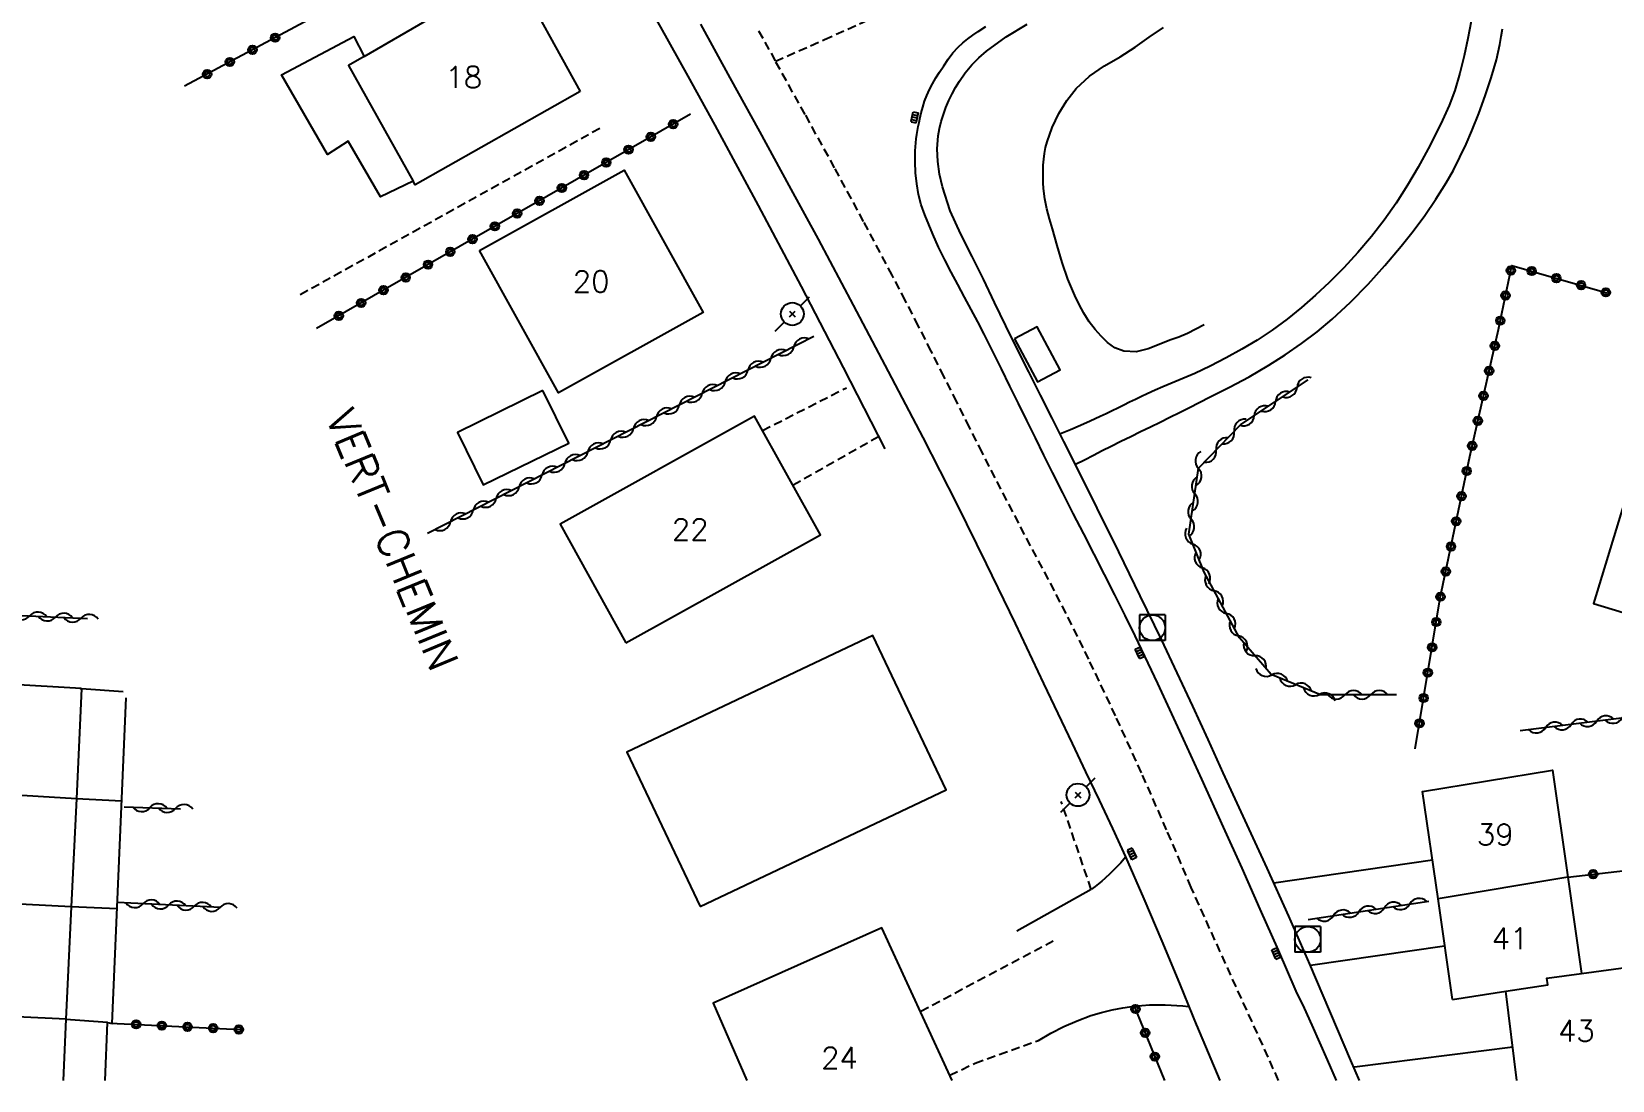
# Model space of a CAD drawing. Header units: millimetres. Extents: x 146997 to 148001, y 141998 to 143001.
# Drawn here: x 147641.2 to 147733.5, y 142000 to 142061.3 of the extents above; entities that cross this region are included whole.
import ezdxf
from ezdxf.enums import TextEntityAlignment as Align

# ---------------------------------------------------------------- set-up
doc = ezdxf.new("R2010")
doc.units = ezdxf.units.MM
doc.linetypes.add('DASHED', pattern=[0.75, 0.5, -0.25])
doc.layers.get('0').update_dxf_attribs({"linetype": 'CONTINUOUS'})
for name, color, linetype in [('W0001', 6, 'DASHED'), ('W0014', 7, 'CONTINUOUS'), ('W0017', 7, 'CONTINUOUS'), ('W0071', 7, 'CONTINUOUS'), ('W0101', 7, 'CONTINUOUS'), ('W0104', 1, 'CONTINUOUS'), ('W0112', 1, 'DASHED'), ('W0211', 2, 'CONTINUOUS'), ('W0310', 3, 'CONTINUOUS'), ('W0323', 7, 'CONTINUOUS'), ('W0401', 7, 'CONTINUOUS'), ('W0420', 7, 'CONTINUOUS'), ('W0473', 7, 'CONTINUOUS'), ('W0989', 7, 'CONTINUOUS'), ('W0991', 7, 'CONTINUOUS'), ('W1102', 7, 'CONTINUOUS')]:
    doc.layers.add(name, color=color, linetype=linetype)
doc.styles.get("Standard").update_dxf_attribs({"font": 'romans.shx', "width": 0.85})

# ---------------------------------------------------------------- blocks, each defined once
blk = doc.blocks.new('T401')
for p, q in [((-0.3, 0.3), (0, 0.3)), ((-0.3, -0.25), (-0.3, 0.3)), ((-0.3, 0.15), (0, 0.15)), ((-0.3, 0), (0, 0)), ((0, 0.3), (0, -0.25)), ((-0.3, -0.15), (0, -0.15)), ((-0.3, -0.25), (-0.3, -0.3)), ((-0.3, -0.3), (0, -0.3)), ((0, -0.3), (0, -0.25))]:
    blk.add_line(p, q)
blk = doc.blocks.new('T420')
for p, q in [((0.75, 0.75), (-0.75, 0.75)), ((-0.75, 0.75), (-0.75, -0.75)), ((0.75, 0.75), (0.75, -0.75)), ((0.75, -0.75), (-0.75, -0.75))]:
    blk.add_line(p, q)
blk.add_ellipse((0, 0), major_axis=(-0.53, 0.53), ratio=1, start_param=3.926991, end_param=10.210176)
blk = doc.blocks.new('T473')
for p, q in [((0.500001, 0.500001), (1.000002, 1.000002)), ((-0.166667, 0.166667), (0.166667, -0.166667)), ((-0.166667, -0.166667), (0.166667, 0.166667)), ((-1.000002, -1.000002), (-0.500001, -0.500001))]:
    blk.add_line(p, q)
blk.add_ellipse((0, 0), major_axis=(0.471405, 0.471405), ratio=1, start_param=5.497787144, end_param=11.780972451)
blk = doc.blocks.new('t323o')
at = {"color": 0, "linetype": 'Continuous'}
for radius in [0.25, 0.15]:
    blk.add_circle((0, 0), radius, dxfattribs=at)
blk = doc.blocks.new('t310o')
at = {"color": 0, "linetype": 'Continuous'}
for centre, start, end in [((-0.5, 0.375), 216.8699, 323.1304), ((0.5, -0.375), 36.8699, 143.1303)]:
    blk.add_arc(centre, 0.625, start, end, dxfattribs=at)

msp = doc.modelspace()

# ---------------------------------------------------------------- linework, layer by layer
at = {"layer": 'W0001'}
for points in [[(147684.591, 142059.539), (147687.456, 142060.804), (147690.31, 142062.093)], [(147683.612, 142061.318), (147684.591, 142059.539)], [(147713.967, 142000), (147708.855, 142011.273), (147707.43, 142014.635), (147705.96, 142017.977), (147704.444, 142021.298), (147702.883, 142024.599), (147702.228, 142025.939), (147701.557, 142027.271), (147700.874, 142028.596), (147700.182, 142029.918), (147699.487, 142031.237), (147698.793, 142032.556), (147698.102, 142033.877), (147697.418, 142035.202), (147696.665, 142036.681), (147695.918, 142038.162), (147695.174, 142039.645), (147694.43, 142041.128), (147693.684, 142042.61), (147692.933, 142044.09), (147692.175, 142045.566), (147691.407, 142047.037), (147689.737, 142050.181), (147688.045, 142053.313), (147686.329, 142056.432), (147684.591, 142059.539)]]:
    msp.add_lwpolyline(points, dxfattribs=at)
at = {"layer": 'W0014'}
for points in [[(147674.626, 142067.211), (147676.266, 142064.377), (147677.885, 142061.531), (147679.482, 142058.672), (147681.058, 142055.802), (147683.592, 142051.103), (147686.089, 142046.384), (147688.552, 142041.647), (147690.978, 142036.891)], [(147680.21, 142061.699), (147681.932, 142058.561), (147683.658, 142055.425), (147685.378, 142052.286), (147687.078, 142049.136), (147689.134, 142045.283), (147691.178, 142041.423), (147693.197, 142037.55), (147695.179, 142033.658), (147696.898, 142030.181), (147698.58, 142026.687), (147700.244, 142023.184), (147701.907, 142019.681), (147702.697, 142018.029), (147703.487, 142016.377), (147704.267, 142014.72), (147705.026, 142013.053), (147706.104, 142010.6), (147707.158, 142008.135), (147708.186, 142005.66), (147709.188, 142003.175)], [(147714.996, 142005.217), (147713.95, 142007.616), (147712.895, 142010.01), (147711.83, 142012.401), (147710.756, 142014.787), (147709.486, 142017.591), (147708.209, 142020.393), (147706.914, 142023.186), (147705.591, 142025.966), (147705.004, 142027.167), (147704.408, 142028.364), (147703.805, 142029.557), (147703.197, 142030.748), (147702.587, 142031.938), (147701.978, 142033.128), (147701.372, 142034.32), (147700.771, 142035.514), (147700.269, 142036.522), (147699.77, 142037.532), (147699.274, 142038.543), (147698.777, 142039.554), (147698.281, 142040.565), (147697.783, 142041.575), (147697.282, 142042.584), (147696.777, 142043.591), (147696.402, 142044.32), (147696.017, 142045.045), (147695.627, 142045.766), (147695.237, 142046.487), (147694.852, 142047.212), (147694.477, 142047.943), (147694.118, 142048.681), (147693.78, 142049.43), (147693.538, 142049.997), (147693.307, 142050.57), (147693.104, 142051.155), (147692.948, 142051.755), (147692.838, 142052.387), (147692.773, 142053.024), (147692.747, 142053.664), (147692.754, 142054.304), (147692.767, 142054.542), (147692.787, 142054.779), (147692.815, 142055.016), (147692.85, 142055.251), (147692.889, 142055.485), (147692.933, 142055.719), (147692.98, 142055.952), (147693.03, 142056.184), (147693.109, 142056.526), (147693.197, 142056.865), (147693.301, 142057.201), (147693.424, 142057.53), (147693.584, 142057.884), (147693.765, 142058.228), (147693.961, 142058.563), (147694.166, 142058.892), (147694.416, 142059.276), (147694.675, 142059.655), (147694.955, 142060.021), (147695.262, 142060.364), (147695.533, 142060.616), (147695.822, 142060.846), (147696.122, 142061.06), (147696.424, 142061.27), (147696.871, 142061.57)], [(147710.735, 142017.959), (147709.85, 142019.914), (147708.953, 142021.864), (147708.046, 142023.808), (147707.127, 142025.748), (147705.888, 142028.315), (147704.631, 142030.872), (147703.366, 142033.426), (147702.102, 142035.98), (147701.43, 142037.334), (147700.752, 142038.685), (147700.071, 142040.035), (147699.391, 142041.385), (147698.713, 142042.736), (147698.042, 142044.091), (147697.381, 142045.451), (147696.732, 142046.816), (147696.084, 142048.13), (147695.413, 142049.446), (147694.802, 142050.798), (147694.341, 142052.207), (147694.179, 142052.935), (147694.071, 142053.675), (147694.036, 142054.425), (147694.093, 142055.176), (147694.169, 142055.603), (147694.271, 142056.024), (147694.398, 142056.437), (147694.549, 142056.843), (147694.72, 142057.239), (147694.908, 142057.626), (147695.112, 142058.005), (147695.331, 142058.376), (147695.669, 142058.866), (147696.052, 142059.32), (147696.47, 142059.74), (147696.915, 142060.131), (147698.067, 142060.974), (147699.294, 142061.704)], [(147718.679, 142000), (147718.191, 142001.17), (147715.796, 142006.794), (147714.563, 142009.6), (147713.299, 142012.392), (147712.018, 142015.176), (147710.735, 142017.959)], [(147717.337, 142000), (147716.822, 142001.209), (147716.381, 142002.218), (147715.929, 142003.222), (147715.468, 142004.222), (147714.996, 142005.217)], [(147709.164, 142003.229), (147710.535, 142000)]]:
    msp.add_lwpolyline(points, dxfattribs=at)
at = {"layer": 'W0017'}
for points in [[(147705.035, 142013.032), (147704.746, 142012.711), (147704.447, 142012.398), (147704.14, 142012.094), (147703.825, 142011.799), (147703.639, 142011.634), (147703.448, 142011.475), (147703.253, 142011.321), (147703.053, 142011.173)], [(147713.681, 142011.538), (147722.95, 142012.878)], [(147703.025, 142011.16), (147698.677, 142008.724)], [(147723.659, 142007.84), (147715.834, 142006.709)], [(147699.94, 142002.329), (147700.673, 142002.758), (147701.429, 142003.144), (147702.206, 142003.486), (147703.001, 142003.783), (147703.619, 142003.971), (147704.247, 142004.12), (147704.881, 142004.238), (147705.518, 142004.332), (147705.973, 142004.38), (147706.429, 142004.406), (147706.886, 142004.416), (147707.342, 142004.414), (147707.685, 142004.403), (147708.028, 142004.382), (147708.369, 142004.351), (147708.71, 142004.309)], [(147718.391, 142000.802), (147727.634, 142001.956)]]:
    msp.add_lwpolyline(points, dxfattribs=at)
at = {"layer": 'W0071'}
for points in [[(147725.216, 142061.887), (147725.006, 142060.869), (147724.794, 142059.85), (147724.55, 142058.837), (147724.247, 142057.839), (147723.917, 142056.961), (147723.54, 142056.101), (147723.13, 142055.258), (147722.699, 142054.427), (147722.111, 142053.352), (147721.493, 142052.293), (147720.835, 142051.257), (147720.13, 142050.252), (147719.383, 142049.291), (147718.594, 142048.366), (147717.768, 142047.472), (147716.912, 142046.609), (147716.125, 142045.866), (147715.312, 142045.151), (147714.471, 142044.469), (147713.599, 142043.826), (147712.724, 142043.248), (147711.823, 142042.715), (147710.903, 142042.214), (147709.974, 142041.733), (147709.523, 142041.512), (147709.066, 142041.302), (147708.606, 142041.101), (147708.143, 142040.906), (147707.68, 142040.713), (147707.217, 142040.519), (147706.757, 142040.319), (147706.299, 142040.113), (147705.953, 142039.951), (147705.61, 142039.785), (147705.267, 142039.616), (147704.925, 142039.447), (147704.583, 142039.277), (147704.241, 142039.109), (147703.897, 142038.943), (147703.551, 142038.781), (147702.974, 142038.519), (147702.395, 142038.262), (147701.813, 142038.011), (147701.229, 142037.765)], [(147702.114, 142035.992), (147702.632, 142036.26), (147703.152, 142036.526), (147703.672, 142036.791), (147704.193, 142037.054), (147704.763, 142037.338), (147705.334, 142037.62), (147705.906, 142037.9), (147706.478, 142038.179), (147707.05, 142038.459), (147707.621, 142038.741), (147708.19, 142039.025), (147708.758, 142039.314), (147709.926, 142039.905), (147711.097, 142040.495), (147712.256, 142041.11), (147713.386, 142041.775), (147714.351, 142042.397), (147715.296, 142043.049), (147716.215, 142043.74), (147717.098, 142044.476), (147718.172, 142045.473), (147719.194, 142046.521), (147720.172, 142047.61), (147721.115, 142048.728), (147721.823, 142049.619), (147722.501, 142050.533), (147723.145, 142051.473), (147723.749, 142052.438), (147724.166, 142053.175), (147724.55, 142053.928), (147724.908, 142054.695), (147725.243, 142055.471), (147725.652, 142056.489), (147726.032, 142057.519), (147726.376, 142058.562), (147726.676, 142059.618), (147726.785, 142060.07), (147726.879, 142060.526), (147726.962, 142060.983), (147727.036, 142061.442)]]:
    msp.add_lwpolyline(points, dxfattribs=at)
at = {"layer": 'W0101'}
for points in [[(147660.581, 142059.824), (147669.288, 142064.875), (147673.194, 142057.776)], [(147660.581, 142059.824), (147659.676, 142059.293), (147663.445, 142052.531)], [(147673.194, 142057.776), (147663.561, 142052.326), (147663.445, 142052.531)], [(147737.082, 142043.372), (147732.339, 142027.859), (147745.048, 142024.002)], [(147644.085, 142022.866), (147644.017, 142022.871), (147644.066, 142022.904), (147635.741, 142023.375)], [(147644.085, 142022.866), (147643.783, 142016.464)], [(147723.278, 142010.602), (147722.373, 142016.885), (147729.955, 142018.121), (147730.844, 142011.875)], [(147643.783, 142016.464), (147643.485, 142010.139)], [(147730.844, 142011.875), (147731.644, 142006.25)], [(147643.485, 142010.139), (147643.176, 142003.57)], [(147724.126, 142004.721), (147723.278, 142010.602)], [(147694.914, 142000), (147690.809, 142008.915), (147680.957, 142004.506), (147682.926, 142000)], [(147731.644, 142006.25), (147734.654, 142006.65)], [(147724.126, 142004.721), (147727.229, 142005.207)], [(147727.877, 142000), (147727.229, 142005.207)], [(147643.176, 142003.57), (147643.007, 142000)]]:
    msp.add_lwpolyline(points, dxfattribs=at)
for points in [[(147667.308, 142048.477), (147675.76, 142053.171), (147680.373, 142044.865), (147671.921, 142040.171)], [(147675.866, 142025.57), (147687.226, 142031.876), (147683.379, 142038.807), (147672.019, 142032.501)], [(147680.197, 142010.16), (147694.558, 142016.981), (147690.285, 142025.989), (147675.916, 142019.174)]]:
    msp.add_lwpolyline(points, close=True, dxfattribs=at)
at = {"layer": 'W0104'}
for points in [[(147663.445, 142052.531), (147661.53, 142051.626), (147659.646, 142054.871), (147658.446, 142054.086), (147655.767, 142058.744), (147659.978, 142060.989), (147660.581, 142059.824)], [(147646.524, 142022.692), (147644.085, 142022.866)], [(147645.459, 142000), (147645.609, 142003.378), (147645.869, 142003.33), (147646.693, 142022.344)], [(147643.78, 142016.464), (147646.433, 142016.327)], [(147646.16, 142010.03), (147643.485, 142010.139)], [(147645.609, 142003.378), (147643.175, 142003.558), (147643.184, 142003.57)]]:
    msp.add_lwpolyline(points, dxfattribs=at)
for points in [[(147698.557, 142043.331), (147699.9, 142040.817), (147701.214, 142041.519), (147699.871, 142044.033)], [(147671.019, 142040.31), (147666.026, 142037.859), (147667.535, 142034.786), (147672.528, 142037.237)]]:
    msp.add_lwpolyline(points, close=True, dxfattribs=at)
at = {"layer": 'W0112'}
for points in [[(147674.34, 142055.61), (147656.76, 142045.844)], [(147683.844, 142037.97), (147688.741, 142040.466)], [(147690.619, 142037.602), (147685.621, 142034.767)], [(147703.027, 142011.161), (147701.281, 142016.286)], [(147693.087, 142004.049), (147700.939, 142008.226)], [(147694.775, 142000.302), (147696.249, 142001.011), (147699.94, 142002.329)]]:
    msp.add_lwpolyline(points, dxfattribs=at)
at = {"layer": 'W0211'}
msp.add_lwpolyline([(147709.614, 142044.139), (147709.132, 142043.879), (147708.638, 142043.641), (147708.133, 142043.428), (147707.619, 142043.238), (147706.999, 142042.996), (147706.349, 142042.735), (147705.646, 142042.563), (147704.924, 142042.593), (147704.413, 142042.788), (147703.974, 142043.109), (147703.604, 142043.487), (147703.266, 142043.867), (147702.903, 142044.325), (147702.591, 142044.819), (147702.318, 142045.332), (147702.067, 142045.854), (147701.668, 142046.805), (147701.332, 142047.78), (147701.036, 142048.766), (147700.758, 142049.755), (147700.598, 142050.33), (147700.445, 142050.91), (147700.321, 142051.499), (147700.248, 142052.096), (147700.228, 142052.439), (147700.216, 142052.783), (147700.215, 142053.127), (147700.228, 142053.471), (147700.256, 142053.816), (147700.301, 142054.159), (147700.367, 142054.499), (147700.454, 142054.835), (147700.749, 142055.675), (147701.13, 142056.48), (147701.598, 142057.239), (147702.151, 142057.94), (147702.93, 142058.663), (147703.811, 142059.263), (147704.718, 142059.806), (147705.591, 142060.37), (147706.417, 142060.943), (147707.248, 142061.507)], dxfattribs=at)
at = {"layer": 'W0310'}
for points in [[(147686.825, 142043.454), (147664.284, 142031.953)], [(147720.839, 142022.527), (147716.402, 142022.525), (147713.527, 142023.705), (147711.684, 142025.858), (147709.617, 142029.684), (147708.735, 142031.916), (147709.289, 142035.764), (147711.764, 142038.312), (147715.691, 142040.921)], [(147627.576, 142027.746), (147644.428, 142026.983)], [(147750.539, 142019.693), (147741.453, 142022.102), (147728.069, 142020.426)], [(147646.576, 142015.986), (147649.855, 142015.872)], [(147652.215, 142010.1), (147646.175, 142010.391)], [(147715.691, 142009.407), (147722.732, 142010.474)]]:
    msp.add_lwpolyline(points, dxfattribs=at)
at = {"layer": 'W0323'}
for points in [[(147673.061, 142070.323), (147660.185, 142063.495), (147650.098, 142058.077)], [(147679.636, 142056.447), (147657.806, 142043.925)], [(147721.94, 142019.38), (147723.406, 142028.186), (147725.123, 142036.448), (147726.799, 142043.87), (147727.587, 142047.615), (147733.131, 142046.017)], [(147730.843, 142011.875), (147752.889, 142014.424)], [(147705.504, 142004.426), (147707.298, 142000)], [(147645.774, 142003.352), (147653.34, 142002.971)]]:
    msp.add_lwpolyline(points, dxfattribs=at)
at = {"layer": 'W1102'}
for points in [[(147635.466, 142016.975), (147643.783, 142016.464), (147643.78, 142016.464)], [(147730.843, 142011.875), (147723.278, 142010.602)], [(147643.485, 142010.139), (147643.473, 142010.132), (147635.208, 142010.57)], [(147727.229, 142005.207), (147729.686, 142005.592), (147729.625, 142005.982), (147731.644, 142006.25)], [(147643.184, 142003.57), (147634.933, 142003.967)]]:
    msp.add_lwpolyline(points, dxfattribs=at)

# ---------------------------------------------------------------- block references
at = {"layer": 'W0310'}
for p, rotation in [((147685.662, 142042.861), 207.0311939830169), ((147682.99, 142041.497), 207.0311939830169), ((147684.326, 142042.179), 207.0311939830169), ((147681.654, 142040.816), 207.0311939830169), ((147715.04, 142040.488), 33.59906307006723), ((147680.318, 142040.134), 207.0311939830169), ((147713.79, 142039.658), 33.59906307006723), ((147677.645, 142038.77), 207.0311939830169), ((147678.981, 142039.452), 207.0311939830169), ((147712.541, 142038.828), 33.59906307006723), ((147676.309, 142038.089), 207.0311939830169), ((147711.369, 142037.905), 45.83262939881642), ((147673.637, 142036.725), 207.0311939830169), ((147674.973, 142037.407), 207.0311939830169), ((147710.324, 142036.829), 45.83262939881642), ((147672.301, 142036.044), 207.0311939830169), ((147709.287, 142035.749), 81.80737044669411), ((147670.965, 142035.362), 207.0311939830169), ((147668.292, 142033.998), 207.0311939830169), ((147669.628, 142034.68), 207.0311939830169), ((147709.073, 142034.264), 81.80737044669411), ((147666.956, 142033.317), 207.0311939830169), ((147708.859, 142032.78), 81.80737044669411), ((147665.62, 142032.635), 207.0311939830169), ((147708.966, 142031.332), 111.5620134724014), ((147709.517, 142029.937), 111.5620134724014), ((147710.2, 142028.604), 118.3801757843504), ((147710.913, 142027.284), 118.3801757843504), ((147641.062, 142027.135), 357.4062498213262), ((147642.561, 142027.067), 357.4062498213262), ((147644.059, 142026.999), 357.4062498213262), ((147711.626, 142025.965), 118.3801757843504), ((147712.581, 142024.811), 130.5640169794275), ((147713.568, 142023.688), 157.6850478318848), ((147714.956, 142023.118), 157.6850478318848), ((147716.344, 142022.549), 157.6850478318848), ((147717.839, 142022.526), 180.0258263582838), ((147719.339, 142022.526), 180.0258263582838), ((147729.557, 142020.612), 187.1376611670863), ((147731.046, 142020.799), 187.1376611670863), ((147732.534, 142020.985), 187.1376611670863), ((147734.023, 142021.172), 187.1376611670863), ((147648.075, 142015.934), 358.0094451485477), ((147649.574, 142015.882), 358.0094451485477), ((147721.623, 142010.306), 8.617094511457207), ((147647.673, 142010.319), 177.2378458957476), ((147649.172, 142010.246), 177.2378458957476), ((147650.67, 142010.174), 177.2378458957476), ((147652.168, 142010.102), 177.2378458957476), ((147717.174, 142009.632), 8.617094511457207), ((147718.657, 142009.856), 8.617094511457207), ((147720.14, 142010.081), 8.617094511457207)]:
    msp.add_blockref('t310o', p, dxfattribs=dict(at, rotation=rotation))
at = {"layer": 'W0323'}
for p, rotation in [((147654.062, 142060.207), 208.2396972524272), ((147655.384, 142060.916), 208.2396972524272), ((147652.741, 142059.497), 208.2396972524272), ((147651.419, 142058.787), 208.2396972524272), ((147678.624, 142055.867), 209.8380923044195), ((147677.323, 142055.12), 209.8380923044195), ((147676.022, 142054.374), 209.8380923044195), ((147673.419, 142052.881), 209.8380923044195), ((147674.721, 142053.628), 209.8380923044195), ((147672.118, 142052.135), 209.8380923044195), ((147670.817, 142051.389), 209.8380923044195), ((147669.516, 142050.642), 209.8380923044195), ((147666.914, 142049.15), 209.8380923044195), ((147668.215, 142049.896), 209.8380923044195), ((147665.612, 142048.403), 209.8380923044195), ((147664.311, 142047.657), 209.8380923044195), ((147727.525, 142047.32), 78.11751050751779), ((147728.739, 142047.283), 343.9209269206181), ((147663.01, 142046.911), 209.8380923044195), ((147730.18, 142046.868), 343.9209269206181), ((147731.621, 142046.452), 343.9209269206181), ((147660.408, 142045.418), 209.8380923044195), ((147661.709, 142046.164), 209.8380923044195), ((147727.216, 142045.852), 78.11751050751779), ((147733.062, 142046.037), 343.9209269206181), ((147659.107, 142044.672), 209.8380923044195), ((147726.907, 142044.384), 78.11751050751779), ((147726.584, 142042.919), 77.27517043145063), ((147726.254, 142041.456), 77.27517043145063), ((147725.924, 142039.993), 77.27517043145063), ((147725.593, 142038.53), 77.27517043145063), ((147725.263, 142037.067), 77.27517043145063), ((147724.947, 142035.6), 78.25996110078137), ((147724.642, 142034.132), 78.25996110078137), ((147724.336, 142032.663), 78.25996110078137), ((147724.031, 142031.195), 78.25996110078137), ((147723.726, 142029.726), 78.25996110078137), ((147723.421, 142028.257), 78.25996110078137), ((147723.172, 142026.778), 80.54822911223008), ((147722.925, 142025.299), 80.54822911223008), ((147722.679, 142023.819), 80.54822911223008), ((147722.433, 142022.339), 80.54822911223008), ((147722.186, 142020.86), 80.54822911223008), ((147732.333, 142012.047), 6.595360028815352), ((147705.608, 142004.17), 292.0666979087248), ((147647.272, 142003.276), 357.1144045179706), ((147648.77, 142003.201), 357.1144045179706), ((147650.268, 142003.125), 357.1144045179706), ((147651.766, 142003.05), 357.1144045179706), ((147653.264, 142002.974), 357.1144045179706), ((147706.171, 142002.78), 292.0666979087248), ((147706.735, 142001.39), 292.0666979087248)]:
    msp.add_blockref('t323o', p, dxfattribs=dict(at, rotation=rotation))
at = {"layer": 'W0401'}
for p, rotation in [((147692.864, 142056.226), 347.6506969617259), ((147705.987, 142025.043), 25.5565634410374), ((147705.266, 142013.168), 204.0415232090582), ((147713.962, 142007.474), 23.65665070074998)]:
    msp.add_blockref('T401', p, dxfattribs=dict(at, rotation=rotation))
at = {"layer": 'W0420'}
for p in [(147706.596, 142026.442), (147715.669, 142008.237)]:
    msp.add_blockref('T420', p, dxfattribs=at)
at = {"layer": 'W0473'}
for p in [(147685.58, 142044.776), (147702.253, 142016.679)]:
    msp.add_blockref('T473', p, dxfattribs=at)

# ---------------------------------------------------------------- texts
at = {"layer": 'W0989'}
msp.add_text('VERT-CHEMIN  ', height=1.75, rotation=292.509, dxfattribs=at).set_placement((147658.32, 142038.739))
at = {"layer": 'W0991'}
for s, p in [('18', (147666.401, 142058.601)), ('20', (147673.84, 142046.671)), ('22', (147679.622, 142032.188)), ('39', (147726.613, 142014.362)), ('41', (147727.482, 142008.298)), ('43', (147731.345, 142002.896)), ('24', (147688.329, 142001.315))]:
    msp.add_text(s, height=1.25, dxfattribs=at).set_placement(p, align=Align.MIDDLE_CENTER)

doc.saveas('drawing.dxf')
